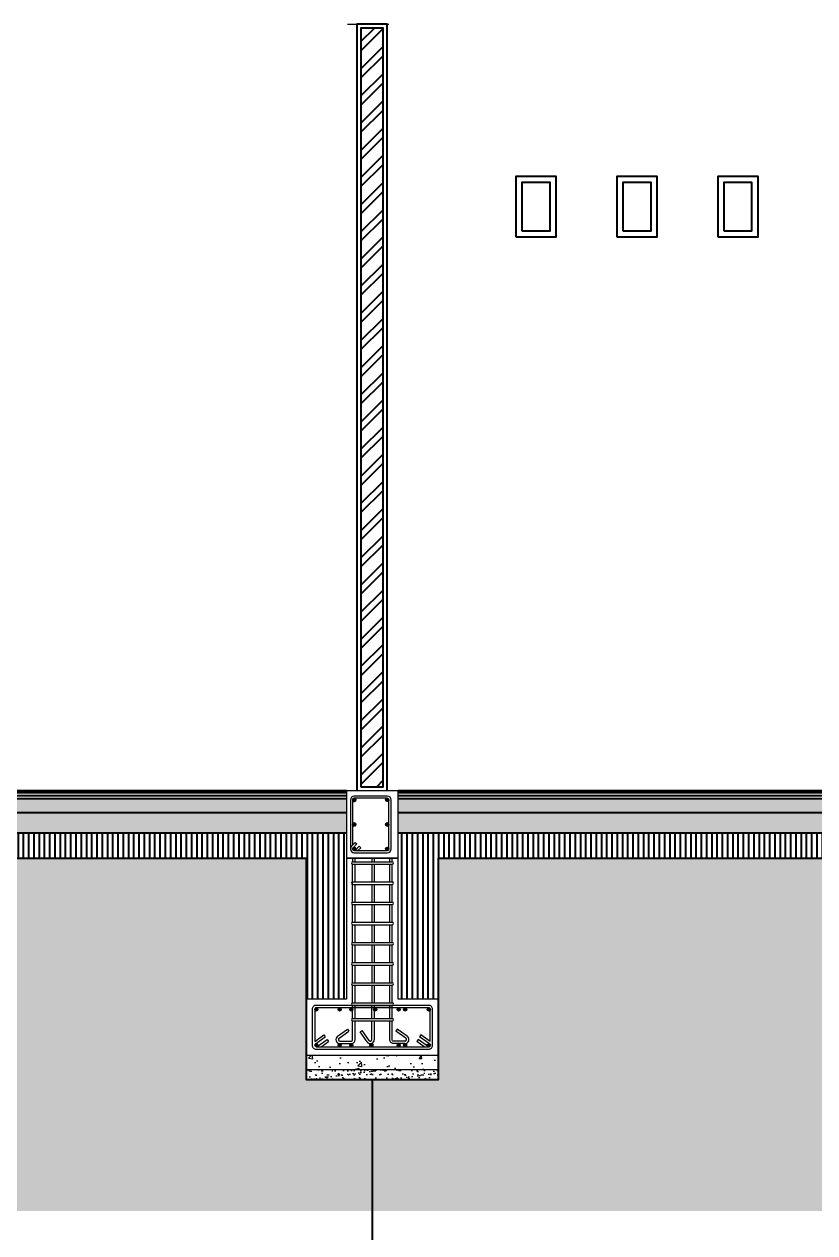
# Model space of a CAD drawing. Header units: centimetres. Extents: x 134057 to 145613, y 5028 to 39996.
# Drawn here: x 135307 to 135699, y 12963 to 13563 of the extents above; entities that cross this region are included whole.
import ezdxf

# ---------------------------------------------------------------- set-up
doc = ezdxf.new("R2010")
doc.units = ezdxf.units.CM
doc.header["$PDMODE"] = 2
for name, color, linetype in [('balok', 123, 'Continuous'), ('dinding', 151, 'Continuous'), ('sloof', 103, 'Continuous')]:
    doc.layers.add(name, color=color, linetype=linetype)
doc.layers.add('pondasi', color=131, linetype='Continuous', lineweight=18)
doc.styles.get("Standard").update_dxf_attribs({"font": 'arial.ttf'})
doc.linetypes.add('BATTING', pattern='A,0.00254,-2.54,[134,ltypeshp.shx,S=2.54,R=0,X=-2.54,Y=0],-5.08,[134,ltypeshp.shx,S=2.54,R=180,X=2.54,Y=0],-2.54', length=10.16254)
doc.dimstyles.new('ISO-25', dxfattribs={"dimtxt": 2.5, "dimasz": 2.5, "dimexe": 1.25, "dimexo": 0.625, "dimtad": 1, "dimtxsty": 'Standard', "dimcen": 2.5, "dimadec": 0, "dimazin": 0, "dimtfac": 1, "dimtmove": 0, "dimatfit": 3, "dimfxl": 1, "dimarcsym": 0})

# ---------------------------------------------------------------- blocks, each defined once
blk = doc.blocks.new('*D99')
at = {"layer": 'Defpoints', "color": 0, "transparency": 16777216}
for p in [(134977.07, 13039.49, -313.9), (135479.45, 13039.49, -313.9), (135479.45, 12950.09)]:
    blk.add_point(p, dxfattribs=at)
at = {"layer": 'dinding', "color": 0, "lineweight": -2, "transparency": 16777216}
for p, q in [((134977.07, 13038.86), (134977.07, 12948.84)), ((135479.45, 13038.86), (135479.45, 12948.84)), ((134992.07, 12950.09), (135464.45, 12950.09))]:
    blk.add_line(p, q, dxfattribs=at)
at = {"layer": 'dinding', "color": 0, "transparency": 16777216}
for points in [[(134992.07, 12952.59), (134992.07, 12947.59), (134977.07, 12950.09)], [(135464.45, 12952.59), (135464.45, 12947.59), (135479.45, 12950.09)]]:
    blk.add_solid(points, dxfattribs=at)
at = {"layer": 'dinding', "color": 0, "transparency": 16777216, "insert": (135228.26, 12955.82), "char_height": 10, "attachment_point": 5}
blk.add_mtext('500', dxfattribs=at)
blk = doc.blocks.new('*D100')
at = {"layer": 'Defpoints', "color": 0, "transparency": 16777216}
for p in [(135479.45, 13039.49, -313.9), (135981.34, 13037.49, -313.9), (135981.34, 12950.09)]:
    blk.add_point(p, dxfattribs=at)
at = {"layer": 'dinding', "color": 0, "lineweight": -2, "transparency": 16777216}
for p, q in [((135479.45, 13038.86), (135479.45, 12948.84)), ((135981.34, 13036.86), (135981.34, 12948.84)), ((135494.45, 12950.09), (135966.34, 12950.09))]:
    blk.add_line(p, q, dxfattribs=at)
at = {"layer": 'dinding', "color": 0, "transparency": 16777216}
for points in [[(135494.45, 12952.59), (135494.45, 12947.59), (135479.45, 12950.09)], [(135966.34, 12952.59), (135966.34, 12947.59), (135981.34, 12950.09)]]:
    blk.add_solid(points, dxfattribs=at)
at = {"layer": 'dinding', "color": 0, "transparency": 16777216, "insert": (135730.4, 12955.82), "char_height": 10, "attachment_point": 5}
blk.add_mtext('500', dxfattribs=at)

msp = doc.modelspace()

# ---------------------------------------------------------------- hatches: boundary and pattern name
at = {"true_color": 0x636466}
h = msp.add_hatch(dxfattribs=at)
h.set_pattern_fill('EARTH', color=251, scale=3, angle=45)
h.set_pattern_definition([(45, (-11970.573, -23015.835), (0, 26.9407684), [19.05, -19.05]), (45, (-11975.624, -23010.783), (0, 26.9407684), [19.05, -19.05]), (45, (-11980.675, -23005.732), (0, 26.9407684), [19.05, -19.05]), (135, (-11980.675, -23002.364), (-26.9407684, 0), [19.05, -19.05]), (135, (-11975.624, -22997.313), (-26.9407684, 0), [19.05, -19.05]), (135, (-11970.573, -22992.261), (-26.9407684, 0), [19.05, -19.05])])
h.paths.add_polyline_path([(137100.97, 13161.624), (137012.411, 13161.624), (137012.411, 13039.487), (136946.811, 13039.487), (136946.811, 13149.213), (136512.411, 13149.213), (136512.411, 13079.213), (136512.411, 13039.487), (136446.811, 13039.487), (136446.811, 13149.213), (136012.411, 13149.213), (136012.411, 13039.487), (135946.811, 13039.487), (135946.811, 13149.213), (135512.411, 13149.213), (135512.411, 13039.487), (135446.811, 13039.487), (135446.811, 13149.213), (135010.031, 13149.213), (135010.031, 13039.487), (134944.431, 13039.487), (134944.431, 13161.518), (134859.717, 13161.518), (134859.717, 12974.35), (137100.97, 12974.35)])
at = {"layer": 'dinding', "true_color": 0x636466}
h = msp.add_hatch(dxfattribs=at)
h.set_pattern_fill('ANSI32', color=251)
h.set_pattern_definition([(45, (-11970.573, -23015.835), (-6.7351921, 6.7351921), []), (45, (-11966.082, -23015.835), (-6.7351921, 6.7351921), [])])
h.paths.add_polyline_path([(135484.953, 13560.624), (135473.953, 13560.624), (135473.953, 13184.624), (135484.953, 13184.624)])
h = msp.add_hatch(dxfattribs=at)
h.set_pattern_fill('AR-CONC', color=251, scale=0.06, angle=45)
h.set_pattern_definition([(95, (-11970.573, -23015.835), (8.405679, 7.05320276), [1.143, -12.573]), (40, (-11970.573, -23015.835), (-9.6011072, 6.6106037), [0.9144, -10.05843505]), (145.451445, (-11969.872, -23015.247), (-1.19542786, 13.6638061), [0.9714005, -10.6854147]), (91.1842, (-11972.728, -23013.68), (13.2846146, 9.7172048), [1.7145, -18.8595]), (141.635558, (-11971.62, -23012.87), (-0.425197, 20.5696058), [1.4571014, -16.0281365]), (36.184151, (-11972.728, -23013.68), (-0.425197, 20.5696058), [1.371598, -15.087584]), (66, (-11971.111, -23013.141), (10.77119876, 2.09370894), [1.143, -12.573]), (11, (-11971.111, -23013.14), (-5.1923956, 10.4364716), [0.9144, -10.0584]), (116.451445, (-11970.214, -23012.966), (5.5788031, 12.53018056), [0.9714005, -10.68539626]), (82.5, (-11970.5726, -23015.8346), (-3.45632814, 3.71840482), [0, -9.93648, 0, -10.2108, 0, -10.0965]), (52.5, (-11970.5726, -23015.8346), (-1.41538364, 7.08522002), [0, -5.82168, 0, -9.70788, 0, -3.8481]), (12.5, (-11972.9757, -23018.2377), (5.99567178, 5.50957173), [0, -3.81, 0, -11.8872, 0, -15.7734]), (2.5, (-11974.053, -23019.3154), (5.20583427, 7.36334357), [0, -4.953, 0, -7.89432, 0, -11.2014])])
h.paths.add_polyline_path([(135466.811, 13178.624), (134990.031, 13178.624), (134990.031, 13171.624), (135466.811, 13171.624)])
h.paths.add_polyline_path([(135966.811, 13178.624), (135492.411, 13178.624), (135492.411, 13171.624), (135966.811, 13171.624)])
h.paths.add_polyline_path([(136466.811, 13178.624), (135992.411, 13178.624), (135992.411, 13171.624), (136466.811, 13171.624)])
h.paths.add_polyline_path([(136966.811, 13178.624), (136492.411, 13178.624), (136492.411, 13171.624), (136966.811, 13171.624)])
h = msp.add_hatch(dxfattribs=at)
h.set_pattern_fill('ANSI31', color=251, scale=0.82, angle=45)
h.set_pattern_definition([(90, (-11970.5726, -23015.8346), (-2.6035, 0), [])])
h.paths.add_polyline_path([(137012.411, 13161.624), (136992.411, 13161.624), (136992.411, 13149.213), (136992.411, 13079.213), (137012.411, 13079.213)])
h.paths.add_polyline_path([(136966.811, 13149.213), (136966.811, 13161.624), (136492.411, 13161.624), (136492.411, 13149.213), (136492.411, 13079.213), (136512.411, 13079.213), (136512.411, 13149.213), (136946.811, 13149.213), (136946.811, 13079.213), (136966.811, 13079.213)])
h.paths.add_polyline_path([(136466.811, 13149.213), (136466.811, 13161.624), (135992.411, 13161.624), (135992.411, 13149.213), (135992.411, 13079.213), (136012.411, 13079.213), (136012.411, 13149.213), (136446.811, 13149.213), (136446.811, 13079.213), (136466.811, 13079.213)])
h.paths.add_polyline_path([(135966.811, 13149.213), (135966.811, 13161.624), (135492.411, 13161.624), (135492.411, 13149.213), (135492.411, 13079.213), (135512.411, 13079.213), (135512.411, 13149.213), (135946.811, 13149.213), (135946.811, 13079.213), (135966.811, 13079.213)])
h.paths.add_polyline_path([(135466.811, 13161.624), (134990.031, 13161.624), (134990.031, 13149.213), (134990.031, 13079.213), (135010.031, 13079.213), (135010.031, 13149.213), (135446.811, 13149.213), (135446.811, 13079.213), (135466.811, 13079.213), (135466.811, 13149.213)])
h.paths.add_polyline_path([(134964.431, 13149.213), (134964.431, 13170.494), (134964.431, 13161.624), (134944.431, 13161.624), (134944.431, 13079.213), (134964.431, 13079.213)])
h = msp.add_hatch(dxfattribs=at)
h.set_pattern_fill('AR-SAND', color=251, scale=0.075, angle=45)
h.set_pattern_definition([(82.5, (-11970.5726, -23015.8346), (-2.680360115, 2.51065117), [0, -2.8956, 0, -3.2385, 0, -3.095625]), (52.5, (-11970.5726, -23015.8346), (-1.41758196, 6.18549639), [0, -1.5621, 0, -2.60985, 0, -1.000125]), (12.5, (-11972.2294, -23017.4915), (4.187248694, 4.20249234), [0, -0.9525, 0, -3.429, 0, -4.47675]), (2.5, (-11972.2294, -23017.4915), (2.86710832, 5.23163086), [0, -0.47625, 0, -2.2479, 0, -2.57175])])
h.paths.add_polyline_path([(136966.811, 13170.494), (136966.811, 13171.624), (136492.411, 13171.624), (136492.411, 13161.624), (136966.811, 13161.624)])
h.paths.add_polyline_path([(136466.811, 13170.494), (136466.811, 13171.624), (135992.411, 13171.624), (135992.411, 13161.624), (136466.811, 13161.624)])
h.paths.add_polyline_path([(135966.811, 13170.494), (135966.811, 13171.624), (135492.411, 13171.624), (135492.411, 13161.624), (135966.811, 13161.624)])
h.paths.add_polyline_path([(135466.811, 13170.494), (135466.811, 13171.624), (134990.031, 13171.624), (134990.031, 13161.624), (135466.811, 13161.624)])
at = {"layer": 'pondasi'}
h = msp.add_hatch(color=256, dxfattribs=at)
h.dxf.hatch_style = 1
h.paths.add_polyline_path([(135451.011, 13074.213, -1), (135452.611, 13074.213, -1)])
h = msp.add_hatch(color=256, dxfattribs=at)
h.dxf.hatch_style = 1
h.paths.add_polyline_path([(135462.578, 13074.213, -1), (135464.178, 13074.213, -1)])
h = msp.add_hatch(color=256, dxfattribs=at)
h.dxf.hatch_style = 1
h.paths.add_polyline_path([(135468.386, 13074.213, -1), (135469.986, 13074.213, -1)])
h = msp.add_hatch(color=256, dxfattribs=at)
h.dxf.hatch_style = 1
h.paths.add_polyline_path([(135480.178, 13074.198, -1), (135481.778, 13074.198, -1)])
h = msp.add_hatch(color=256, dxfattribs=at)
h.dxf.hatch_style = 1
h.paths.add_polyline_path([(135491.819, 13074.213, -1), (135493.419, 13074.213, -1)])
h = msp.add_hatch(color=256, dxfattribs=at)
h.dxf.hatch_style = 1
h.paths.add_polyline_path([(135495.045, 13074.213, -1), (135496.645, 13074.213, -1)])
h = msp.add_hatch(color=256, dxfattribs=at)
h.dxf.hatch_style = 1
h.paths.add_polyline_path([(135506.761, 13074.213, -1), (135508.361, 13074.213, -1)])
h = msp.add_hatch(color=256, dxfattribs=at)
h.dxf.hatch_style = 1
h.paths.add_polyline_path([(135451.011, 13056.487, 1), (135452.611, 13056.487, 1)])
h = msp.add_hatch(color=256, dxfattribs=at)
h.dxf.hatch_style = 1
h.paths.add_polyline_path([(135462.578, 13056.487, 1), (135464.178, 13056.487, 1)])
h = msp.add_hatch(color=256, dxfattribs=at)
h.dxf.hatch_style = 1
h.paths.add_polyline_path([(135468.386, 13056.487, 1), (135469.986, 13056.487, 1)])
h = msp.add_hatch(color=256, dxfattribs=at)
h.dxf.hatch_style = 1
h.paths.add_polyline_path([(135478.311, 13056.487, 1), (135479.911, 13056.487, 1)])
h = msp.add_hatch(color=256, dxfattribs=at)
h.dxf.hatch_style = 1
h.paths.add_polyline_path([(135491.819, 13056.487, 1), (135493.419, 13056.487, 1)])
h = msp.add_hatch(color=256, dxfattribs=at)
h.dxf.hatch_style = 1
h.paths.add_polyline_path([(135495.045, 13056.487, 1), (135496.645, 13056.487, 1)])
h = msp.add_hatch(color=256, dxfattribs=at)
h.dxf.hatch_style = 1
h.paths.add_polyline_path([(135506.761, 13056.487, 1), (135508.361, 13056.487, 1)])
at = {"layer": 'pondasi', "lineweight": 5, "ltscale": 0.5}
h = msp.add_hatch(dxfattribs=at)
h.set_pattern_fill('AR-CONC', color=256, scale=0.09)
h.set_pattern_definition([(50, (135239.336, 7219.479), (16.39662, -1.434518), [1.7145, -18.8595]), (355, (135239.336, 7219.48), (-3.17191, 17.195116), [1.3716, -15.087653]), (100.45144, (135240.703, 7219.36), (13.224712, 15.760598), [1.4571, -16.02812]), (46.1842, (135239.336, 7224.051), (24.397114, -3.78381), [2.57175, -28.28925]), (96.63556, (135241.37, 7223.736), (21.36637, 22.26835), [2.18565, -24.0422]), (351.18415, (135239.336, 7224.05), (21.36637, 22.26835), [2.0574, -22.63138]), (21, (135241.622, 7222.908), (13.645295, -9.203868), [1.7145, -18.8595]), (326, (135241.622, 7222.908), (5.562183, 16.576917), [1.3716, -15.0876]), (71.45144, (135242.76, 7222.141), (19.207478, 7.37305), [1.4571, -16.028094]), (37.5, (135239.336, 7219.479), (0.277974, 7.6099535), [0, -14.90472, 0, -15.3162, 0, -15.14475]), (7.5, (135239.336, 7219.479), (6.01377, 9.016252), [0, -8.73252, 0, -14.56182, 0, -5.77215]), (327.5, (135234.2383, 7219.479), (12.2031536, -0.515587), [0, -5.715, 0, -17.8308, 0, -23.6601]), (317.5, (135231.952, 7219.479), (13.331626, 2.288384), [0, -7.4295, 0, -11.84148, 0, -16.8021])])
h.paths.add_polyline_path([(135512.411, 13051.487), (135446.811, 13051.487), (135446.811, 13044.487), (135512.411, 13044.487)])
h = msp.add_hatch(dxfattribs=at)
h.set_pattern_fill('AR-SAND', color=256, scale=0.08)
h.set_pattern_definition([(37.5, (135239.336, 7219.4792), (-0.1280025, 3.9153059), [0, -3.08864, 0, -3.4544, 0, -3.302]), (7.5, (135239.336, 7219.479), (3.5961863, 5.734601), [0, -1.66624, 0, -2.78384, 0, -1.0668]), (327.5, (135236.8368, 7219.4792), (6.327939, 0.0114975), [0, -1.016, 0, -3.6576, 0, -4.7752]), (317.5, (135236.837, 7219.479), (6.1084516, 1.7834346), [0, -0.508, 0, -2.39776, 0, -2.7432])])
h.paths.add_polyline_path([(135512.411, 13044.487), (135446.811, 13044.487), (135446.811, 13039.487), (135512.411, 13039.487)])
at = {"layer": 'sloof', "lineweight": 15}
h = msp.add_hatch(dxfattribs=at)
h.set_pattern_fill('ANSI33', color=256, scale=0.053202, style=0)
h.set_pattern_definition([(315, (135469.77716, 13178.04834), (-0.238885, -0.238885), []), (315, (135470.01604, 13178.04834), (-0.238885, -0.238885), [0.168917, -0.08446])])
h.paths.add_polyline_path([(135471.48, 13178.048, -1), (135469.777, 13178.048, -1)])
h = msp.add_hatch(dxfattribs=at)
h.set_pattern_fill('ANSI33', color=256, scale=0.053202, style=0)
h.set_pattern_definition([(225, (135487.8283, 13178.04834), (0.238885, -0.238885), []), (225, (135487.58943, 13178.04834), (0.238885, -0.238885), [0.168917, -0.08446])])
h.paths.add_polyline_path([(135486.126, 13178.048, 1), (135487.828, 13178.048, 1)])
h = msp.add_hatch(dxfattribs=at)
h.set_pattern_fill('ANSI33', color=256, scale=0.053202, style=0)
h.set_pattern_definition([(45, (135469.77716, 13165.91825), (-0.238885, 0.238885), []), (45, (135470.01604, 13165.91825), (-0.238885, 0.238885), [0.168917, -0.08446])])
h.paths.add_polyline_path([(135471.48, 13165.918, 1), (135469.777, 13165.918, 1)])
h = msp.add_hatch(dxfattribs=at)
h.set_pattern_fill('ANSI33', color=256, scale=0.053202, style=0)
h.set_pattern_definition([(315, (135469.77716, 13165.91825), (-0.238885, -0.238885), []), (315, (135470.01604, 13165.91825), (-0.238885, -0.238885), [0.168917, -0.08446])])
h.paths.add_polyline_path([(135471.48, 13165.918, -1), (135469.777, 13165.918, -1)])
h = msp.add_hatch(dxfattribs=at)
h.set_pattern_fill('ANSI33', color=256, scale=0.053202, style=0)
h.set_pattern_definition([(135, (135487.8283, 13165.91825), (0.238885, 0.238885), []), (135, (135487.58943, 13165.91825), (0.238885, 0.238885), [0.168917, -0.08446])])
h.paths.add_polyline_path([(135486.126, 13165.918, -1), (135487.828, 13165.918, -1)])
h = msp.add_hatch(dxfattribs=at)
h.set_pattern_fill('ANSI33', color=256, scale=0.053202, style=0)
h.set_pattern_definition([(225, (135487.8283, 13165.91825), (0.238885, -0.238885), []), (225, (135487.58943, 13165.91825), (0.238885, -0.238885), [0.168917, -0.08446])])
h.paths.add_polyline_path([(135486.126, 13165.918, 1), (135487.828, 13165.918, 1)])
h = msp.add_hatch(dxfattribs=at)
h.set_pattern_fill('ANSI33', color=256, scale=0.053202, style=0)
h.set_pattern_definition([(45, (135469.77716, 13153.78815), (-0.238885, 0.238885), []), (45, (135470.01604, 13153.78815), (-0.238885, 0.238885), [0.168917, -0.08446])])
h.paths.add_polyline_path([(135471.48, 13153.788, 1), (135469.777, 13153.788, 1)])
h = msp.add_hatch(dxfattribs=at)
h.set_pattern_fill('ANSI33', color=256, scale=0.053202, style=0)
h.set_pattern_definition([(135, (135487.8283, 13153.78815), (0.238885, 0.238885), []), (135, (135487.58943, 13153.78815), (0.238885, 0.238885), [0.168917, -0.08446])])
h.paths.add_polyline_path([(135486.126, 13153.788, -1), (135487.828, 13153.788, -1)])

# ---------------------------------------------------------------- linework, layer by layer
at = {"layer": 'balok', "lineweight": 15}
msp.add_line((135467.306, 13562.624), (135487.829, 13562.624), dxfattribs=at)
at = {"layer": 'dinding'}
for p, q in [((135466.811, 13182.624), (134990.031, 13182.624)), ((135966.811, 13182.624), (135492.411, 13182.624)), ((135466.811, 13181.624), (134990.031, 13181.624)), ((135466.811, 13178.624), (134990.031, 13178.624)), ((135966.811, 13181.624), (135492.411, 13181.624)), ((135966.811, 13178.624), (135492.411, 13178.624)), ((135466.811, 13171.624), (134990.031, 13171.624)), ((135966.811, 13171.624), (135492.411, 13171.624)), ((135466.811, 13161.624), (134990.031, 13161.624)), ((135966.811, 13161.624), (135492.411, 13161.624))]:
    msp.add_line(p, q, dxfattribs=at)
at = {"layer": 'dinding', "linetype": 'BATTING', "ltscale": 0.12}
for p, q in [((135466.811, 13180.124), (134990.031, 13180.124)), ((135966.811, 13180.124), (135492.411, 13180.124))]:
    msp.add_line(p, q, dxfattribs=at)
at = {"layer": 'dinding'}
msp.add_lwpolyline([(135486.953, 13182.624), (135486.953, 13562.624), (135471.953, 13562.624), (135471.953, 13182.624)], dxfattribs=at)
for points in [[(135473.953, 13184.624), (135484.953, 13184.624), (135484.953, 13560.624), (135473.953, 13560.624)], [(135550.671, 13457.181), (135570.671, 13457.181), (135570.671, 13487.181), (135550.671, 13487.181)], [(135553.671, 13460.181), (135567.671, 13460.181), (135567.671, 13484.181), (135553.671, 13484.181)], [(135600.671, 13457.181), (135620.671, 13457.181), (135620.671, 13487.181), (135600.671, 13487.181)], [(135603.671, 13460.181), (135617.671, 13460.181), (135617.671, 13484.181), (135603.671, 13484.181)], [(135650.671, 13457.181), (135670.671, 13457.181), (135670.671, 13487.181), (135650.671, 13487.181)], [(135653.671, 13460.181), (135667.671, 13460.181), (135667.671, 13484.181), (135653.671, 13484.181)]]:
    msp.add_lwpolyline(points, close=True, dxfattribs=at)
at = {"layer": 'dinding', "elevation": -313.896}
msp.add_lwpolyline([(134944.431, 13161.518), (134944.431, 13039.487), (135010.031, 13039.487), (135010.031, 13149.213), (135446.811, 13149.213), (135446.811, 13039.487), (135512.411, 13039.487), (135512.411, 13149.213), (135946.811, 13149.213), (135946.811, 13039.487), (136012.411, 13039.487), (136012.411, 13149.213), (136446.811, 13149.213), (136446.811, 13039.487), (136512.411, 13039.487), (136512.411, 13079.213), (136512.411, 13149.213), (136946.811, 13149.213), (136946.811, 13039.487), (137012.411, 13039.487), (137012.411, 13161.624)], dxfattribs=at)
at = {"layer": 'pondasi', "lineweight": 15}
for p, q in [((135466.811, 13149.213), (135487.334, 13149.213)), ((135470.272, 13149.213), (135492.411, 13149.213))]:
    msp.add_line(p, q, dxfattribs=at)
at = {"layer": 'pondasi'}
for p, q in [((135469.921, 13147.413, -74.051), (135489.411, 13147.413, -313.896)), ((135469.921, 13146.213, -74.051), (135489.411, 13146.213, -313.896)), ((135479.429, 13147.413), (135479.429, 13149.213)), ((135479.429, 13137.413), (135479.429, 13146.213)), ((135480.629, 13147.413), (135480.629, 13149.213)), ((135480.629, 13137.413), (135480.629, 13146.213)), ((135469.921, 13137.413, -74.051), (135489.411, 13137.413, -313.896)), ((135469.921, 13136.213, -74.051), (135489.411, 13136.213, -313.896)), ((135479.429, 13127.413), (135479.429, 13136.213)), ((135480.629, 13127.413), (135480.629, 13136.213)), ((135469.811, 13127.413, -313.896), (135489.411, 13127.413, -313.896)), ((135469.811, 13126.213, -313.896), (135489.411, 13126.213, -313.896)), ((135479.429, 13117.413), (135479.429, 13126.213)), ((135480.629, 13117.413), (135480.629, 13126.213)), ((135469.811, 13117.413, -313.896), (135489.411, 13117.413, -313.896)), ((135469.811, 13116.213, -313.896), (135489.411, 13116.213, -313.896)), ((135479.429, 13107.413), (135479.429, 13116.213)), ((135480.629, 13107.413), (135480.629, 13116.213)), ((135469.811, 13107.413, -313.896), (135489.411, 13107.413, -313.896)), ((135469.811, 13106.213, -313.896), (135489.411, 13106.213, -313.896)), ((135479.429, 13097.413), (135479.429, 13106.213)), ((135480.629, 13097.413), (135480.629, 13106.213)), ((135469.811, 13097.413, -313.896), (135489.411, 13097.413, -313.896)), ((135469.811, 13096.213, -313.896), (135489.411, 13096.213, -313.896)), ((135479.429, 13087.413), (135479.429, 13096.213)), ((135480.629, 13087.413), (135480.629, 13096.213)), ((135469.811, 13087.413, -313.896), (135489.411, 13087.413, -313.896)), ((135469.811, 13086.213, -313.896), (135489.411, 13086.213, -313.896)), ((135479.429, 13077.413), (135479.429, 13086.213)), ((135480.629, 13077.413), (135480.629, 13086.213)), ((135469.811, 13077.413, -313.896), (135489.411, 13077.413, -313.896)), ((135469.811, 13076.213, -313.896), (135489.411, 13076.213, -313.896)), ((135479.402, 13069.687, -313.896), (135479.402, 13076.213, -313.896)), ((135480.602, 13069.687, -313.896), (135480.602, 13076.213, -313.896)), ((135469.811, 13069.687, -313.896), (135489.411, 13069.687, -313.896)), ((135469.811, 13068.487, -313.896), (135489.411, 13068.487, -313.896)), ((135479.402, 13059.287, -313.896), (135479.402, 13068.487, -313.896)), ((135480.602, 13059.287, -313.896), (135480.602, 13068.487, -313.896)), ((135462.381, 13060.926, -313.896), (135467.296, 13064.367, -313.896)), ((135463.069, 13059.943, -313.896), (135467.984, 13063.384, -313.896)), ((135467.296, 13064.367, -313.896), (135467.984, 13063.384, -313.896)), ((135473.523, 13063.055, -313.896), (135474.506, 13063.743, -313.896)), ((135476.964, 13058.14, -313.896), (135473.523, 13063.055, -313.896)), ((135477.947, 13058.828, -313.896), (135474.506, 13063.743, -313.896)), ((135491.927, 13064.367, -313.896), (135491.239, 13063.384, -313.896)), ((135496.154, 13059.943, -313.896), (135491.239, 13063.384, -313.896)), ((135496.842, 13060.926, -313.896), (135491.927, 13064.367, -313.896)), ((135451.011, 13058.369, -313.896), (135455.579, 13061.567, -313.896)), ((135451.353, 13057.143, -313.896), (135456.267, 13060.584, -313.896)), ((135452.27, 13055.832, -313.896), (135457.185, 13059.273, -313.896)), ((135454.156, 13055.687, -313.896), (135457.873, 13058.29, -313.896)), ((135455.579, 13061.567, -313.896), (135456.267, 13060.584, -313.896)), ((135457.185, 13059.273, -313.896), (135457.873, 13058.29, -313.896)), ((135502.236, 13059.273, -313.896), (135501.547, 13058.29, -313.896)), ((135505.265, 13055.687, -313.896), (135501.547, 13058.29, -313.896)), ((135507.357, 13055.687, -313.896), (135502.236, 13059.273, -313.896)), ((135503.644, 13061.567, -313.896), (135502.955, 13060.584, -313.896)), ((135507.87, 13057.143, -313.896), (135502.955, 13060.584, -313.896)), ((135508.211, 13058.369, -313.896), (135503.644, 13061.567, -313.896)), ((135446.811, 13051.487, -313.896), (135446.811, 13044.487, -313.896)), ((135512.411, 13044.487, -313.896), (135512.411, 13051.487, -313.896)), ((135446.811, 13044.487, -313.896), (135512.411, 13044.487, -313.896)), ((135446.811, 13039.487, -313.896), (135446.811, 13044.487, -313.896)), ((135512.411, 13044.487, -313.896), (135512.411, 13039.487, -313.896)), ((135512.411, 13039.487, -313.896), (135446.811, 13039.487, -313.896))]:
    msp.add_line(p, q, dxfattribs=at)
for points in [[(135492.411, 13079.213), (135492.411, 13149.213), (135466.811, 13149.213), (135466.811, 13079.213)], [(135466.811, 13079.213), (135446.811, 13079.213), (135446.811, 13051.487), (135512.411, 13051.487), (135512.411, 13079.213), (135492.411, 13079.213)]]:
    msp.add_lwpolyline(points, dxfattribs=at)
for points, elevation in [([(135469.811, 13127.413), (135469.811, 13146.213)], -313.896), ([(135469.921, 13147.413), (135469.921, 13149.213)], -74.051), ([(135471.121, 13147.413), (135471.121, 13149.213)], -74.051), ([(135471.121, 13137.413), (135471.121, 13146.213)], -74.051), ([(135488.211, 13147.413), (135488.211, 13149.213)], -313.896), ([(135488.211, 13137.413), (135488.211, 13146.213)], -313.896), ([(135489.411, 13147.413), (135489.411, 13149.213)], -313.896), ([(135489.411, 13137.413), (135489.411, 13146.213)], -313.896), ([(135471.011, 13127.413), (135471.011, 13136.213)], -313.896), ([(135488.211, 13127.413), (135488.211, 13136.213)], -313.896), ([(135489.411, 13127.413), (135489.411, 13136.213)], -313.896), ([(135469.811, 13117.413), (135469.811, 13126.213)], -313.896), ([(135471.011, 13117.413), (135471.011, 13126.213)], -313.896), ([(135488.211, 13117.413), (135488.211, 13126.213)], -313.896), ([(135489.411, 13117.413), (135489.411, 13126.213)], -313.896), ([(135469.811, 13107.413), (135469.811, 13116.213)], -313.896), ([(135471.011, 13107.413), (135471.011, 13116.213)], -313.896), ([(135488.211, 13107.413), (135488.211, 13116.213)], -313.896), ([(135489.411, 13107.413), (135489.411, 13116.213)], -313.896), ([(135469.811, 13097.413), (135469.811, 13106.213)], -313.896), ([(135471.011, 13097.413), (135471.011, 13106.213)], -313.896), ([(135488.211, 13097.413), (135488.211, 13106.213)], -313.896), ([(135489.411, 13097.413), (135489.411, 13106.213)], -313.896), ([(135469.811, 13087.413), (135469.811, 13096.213)], -313.896), ([(135471.011, 13087.413), (135471.011, 13096.213)], -313.896), ([(135488.211, 13087.413), (135488.211, 13096.213)], -313.896), ([(135489.411, 13087.413), (135489.411, 13096.213)], -313.896), ([(135469.811, 13077.413), (135469.811, 13086.213)], -313.896), ([(135471.011, 13077.413), (135471.011, 13086.213)], -313.896), ([(135488.211, 13077.413), (135488.211, 13086.213)], -313.896), ([(135489.411, 13077.413), (135489.411, 13086.213)], -313.896), ([(135469.811, 13069.687), (135469.811, 13076.213)], -313.896), ([(135471.011, 13069.687), (135471.011, 13076.213)], -313.896), ([(135488.211, 13069.687), (135488.211, 13076.213)], -313.896), ([(135489.411, 13069.687), (135489.411, 13076.213)], -313.896)]:
    msp.add_lwpolyline(points, dxfattribs=dict(at, elevation=elevation))
msp.add_lwpolyline([(135451.661, 13054.487), (135507.561, 13054.487, 0.4142136), (135509.411, 13056.337), (135509.411, 13074.363, 0.4142136), (135507.561, 13076.213), (135451.661, 13076.213, 0.4142136), (135449.811, 13074.363), (135449.811, 13056.337, 0.4142136)], format="xyb", close=True, dxfattribs=at)
for points in [[(135508.211, 13058.369), (135508.211, 13074.363, 0.4142136), (135507.561, 13075.013), (135451.661, 13075.013, 0.4142136), (135451.011, 13074.363), (135451.011, 13058.369)], [(135451.811, 13055.687), (135507.561, 13055.687, 0.4142136), (135508.211, 13056.337), (135508.211, 13056.954)]]:
    msp.add_lwpolyline(points, format="xyb", dxfattribs=at)
at = {"layer": 'pondasi', "elevation": -313.896}
for points in [[(135463.528, 13058.487), (135469.161, 13058.487, 0.4142136), (135469.811, 13059.137), (135469.811, 13068.487)], [(135463.528, 13057.287), (135469.161, 13057.287, 0.4142136), (135471.011, 13059.137), (135471.011, 13068.487)], [(135495.695, 13057.287), (135490.061, 13057.287, -0.4142136), (135488.211, 13059.137), (135488.211, 13068.487)], [(135495.695, 13058.487), (135490.061, 13058.487, -0.4142136), (135489.411, 13059.137), (135489.411, 13068.487)]]:
    msp.add_lwpolyline(points, format="xyb", dxfattribs=at)
at = {"layer": 'pondasi'}
for centre in [(135451.811, 13074.213, -313.896), (135463.378, 13074.213, -313.896), (135469.186, 13074.213), (135480.978, 13074.198, -313.896), (135492.619, 13074.213), (135495.845, 13074.213, -313.896), (135507.561, 13074.213, -313.896), (135451.811, 13056.487, -313.896), (135463.378, 13056.487, -313.896), (135469.186, 13056.487), (135479.111, 13056.487), (135492.619, 13056.487), (135495.845, 13056.487, -313.896), (135507.561, 13056.487, -313.896)]:
    msp.add_circle(centre, 0.8, dxfattribs=at)
for centre, radius, start, end in [((135469.921, 13146.813, -74.051), 0.6, 90, 270), ((135489.411, 13146.813, -313.896), 0.6, 270, 90), ((135469.921, 13136.813, -74.051), 0.6, 90, 270), ((135489.411, 13136.813, -313.896), 0.6, 270, 90), ((135469.811, 13126.813, -313.896), 0.6, 90, 270), ((135489.411, 13126.813, -313.896), 0.6, 270, 90), ((135469.811, 13116.813, -313.896), 0.6, 90, 270), ((135489.411, 13116.813, -313.896), 0.6, 270, 90), ((135469.811, 13106.813, -313.896), 0.6, 90, 270), ((135489.411, 13106.813, -313.896), 0.6, 270, 90), ((135469.811, 13096.813, -313.896), 0.6, 90, 270), ((135489.411, 13096.813, -313.896), 0.6, 270, 90), ((135469.811, 13086.813, -313.896), 0.6, 90, 270), ((135489.411, 13086.813, -313.896), 0.6, 270, 90), ((135469.811, 13076.813, -313.896), 0.6, 90, 270), ((135489.411, 13076.813, -313.896), 0.6, 270, 90), ((135469.811, 13069.087, -313.896), 0.6, 90, 270), ((135489.411, 13069.087, -313.896), 0.6, 270, 90), ((135463.528, 13059.287, -313.896), 2, 125, 270), ((135463.528, 13059.287, -313.896), 0.8, 125, 270), ((135478.602, 13059.287, -313.896), 2, 215, 0), ((135478.602, 13059.287, -313.896), 0.8, 215, 0), ((135495.695, 13059.287, -313.896), 2, 270, 55), ((135495.695, 13059.287, -313.896), 0.8, 270, 55)]:
    msp.add_arc(centre, radius, start, end, dxfattribs=at)
at = {"layer": 'sloof', "lineweight": 15}
for p, q in [((135487.334, 13182.624), (135466.811, 13182.624)), ((135466.811, 13182.624, -313.896), (135466.811, 13170.494, -313.896)), ((135492.411, 13182.624), (135470.272, 13182.624)), ((135492.411, 13149.213, -313.896), (135492.411, 13182.624, -313.896)), ((135468.713, 13178.048), (135468.713, 13165.918)), ((135469.777, 13178.048), (135469.777, 13165.918)), ((135482.758, 13179.964), (135470.628, 13179.964)), ((135482.758, 13178.9), (135470.628, 13178.9)), ((135486.977, 13179.964), (135474.847, 13179.964)), ((135486.977, 13178.9), (135474.847, 13178.9)), ((135487.828, 13165.918), (135487.828, 13178.048)), ((135488.892, 13165.918), (135488.892, 13178.048)), ((135466.811, 13170.494, -313.896), (135466.811, 13149.213, -313.896)), ((135468.713, 13165.918), (135468.713, 13153.788)), ((135469.777, 13165.918), (135469.777, 13155.636)), ((135487.828, 13153.788), (135487.828, 13165.918)), ((135488.892, 13153.788), (135488.892, 13165.918)), ((135470.628, 13152.937), (135482.758, 13152.937)), ((135470.628, 13151.873), (135482.758, 13151.873)), ((135474.847, 13152.937), (135486.977, 13152.937)), ((135474.847, 13151.873), (135486.977, 13151.873))]:
    msp.add_line(p, q, dxfattribs=at)
for points in [[(135472.003, 13164.585), (135471.99, 13164.571)], [(135469.281, 13155.149), (135471.148, 13156.979), (135471.893, 13156.219), (135470.026, 13154.39)], [(135471.23, 13153.186), (135473.059, 13155.053), (135473.819, 13154.308), (135472.476, 13152.937)], [(135472.003, 13152.455), (135471.99, 13152.441)]]:
    msp.add_lwpolyline(points, dxfattribs=at)
for centre in [(135470.628, 13178.048), (135486.977, 13178.048), (135470.628, 13165.918), (135470.628, 13165.918), (135486.977, 13165.918), (135486.977, 13165.918), (135470.628, 13153.788), (135486.977, 13153.788)]:
    msp.add_circle(centre, 0.851, dxfattribs=at)
for centre, radius, start, end in [((135470.628, 13178.048), 1.915, 90, 180), ((135470.628, 13178.048), 0.851, 90, 180), ((135486.977, 13178.048), 1.915, 0, 90), ((135486.977, 13178.048), 0.851, 360, 90), ((135470.628, 13165.918), 0.851, 90, 180), ((135470.628, 13165.918), 0.851, 180, 270), ((135470.628, 13165.918), 1.915, 315.2895, 315.868534), ((135486.977, 13165.918), 0.851, 360, 90), ((135486.977, 13165.918), 0.851, 270, 360), ((135470.628, 13153.788), 1.915, 134.131466, 270), ((135470.628, 13153.788), 1.915, 180, 270), ((135470.628, 13153.788), 0.851, 180, 270), ((135470.628, 13153.788), 1.915, 315.2895, 315.868534), ((135486.977, 13153.788), 0.851, 270, 360), ((135486.977, 13153.788), 1.915, 270, 360)]:
    msp.add_arc(centre, radius, start, end, dxfattribs=at)

# ---------------------------------------------------------------- dimensions: what is measured, and where the dimension line sits
at = {"layer": 'dinding'}
for base, p1, p2, picture, middle in [((135479.453, 12950.089), (134977.073, 13039.487, -313.896), (135479.453, 13039.487, -313.896), '*D99', (135228.263, 12950.089)), ((135981.341, 12950.089), (135479.453, 13039.487, -313.896), (135981.341, 13037.487, -313.896), '*D100', (135730.397, 12950.089))]:
    dim = msp.add_linear_dim(base=base, p1=p1, p2=p2, text='500', dimstyle='ISO-25', override={"dimtxt": 10, "dimasz": 15}, dxfattribs=at)
    dim.commit()
    dim.dimension.update_dxf_attribs({"geometry": picture, "text_midpoint": middle, "dimtype": 160})

doc.saveas('drawing.dxf')
